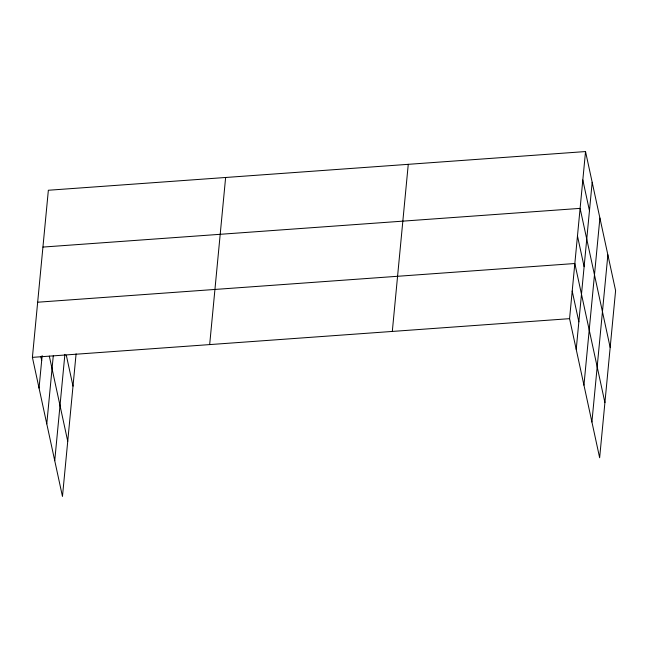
<?xml version="1.0" encoding="UTF-8"?>
<svg xmlns="http://www.w3.org/2000/svg" width="648" height="648" viewBox="0 0 648 648"><rect width="100%" height="100%" fill="white"/><g stroke="black" fill="none" stroke-linecap="round" stroke-linejoin="round"><path stroke-width="0.97" d="M76.091 353.832L62.467 496.441L32.4 357.364L48.357 190.253L585.533 151.559L615.6 290.636L599.643 457.747L569.568 318.662L585.533 151.559M39.042 388.095L42.152 355.606M46.778 423.857L53.266 355.906M54.74 460.688L64.897 354.343M209.669 344.59L225.626 177.487M392.307 331.436L408.264 164.325M576.218 349.402L592.175 182.291M583.945 385.155L599.902 218.044M591.908 421.994L607.873 254.883M42.93 247.074L580.106 208.373L610.173 347.458M37.665 302.219L574.841 263.517L604.908 402.602M32.4 357.364L569.568 318.662M582.819 179.966L589.461 210.705M577.473 235.945L584.115 266.684M572.2 291.09L578.85 321.829M66.315 355.234L73.005 386.151M49.329 356.149L67.74 441.296M40.848 356.684L41.683 360.523"/></g></svg>
